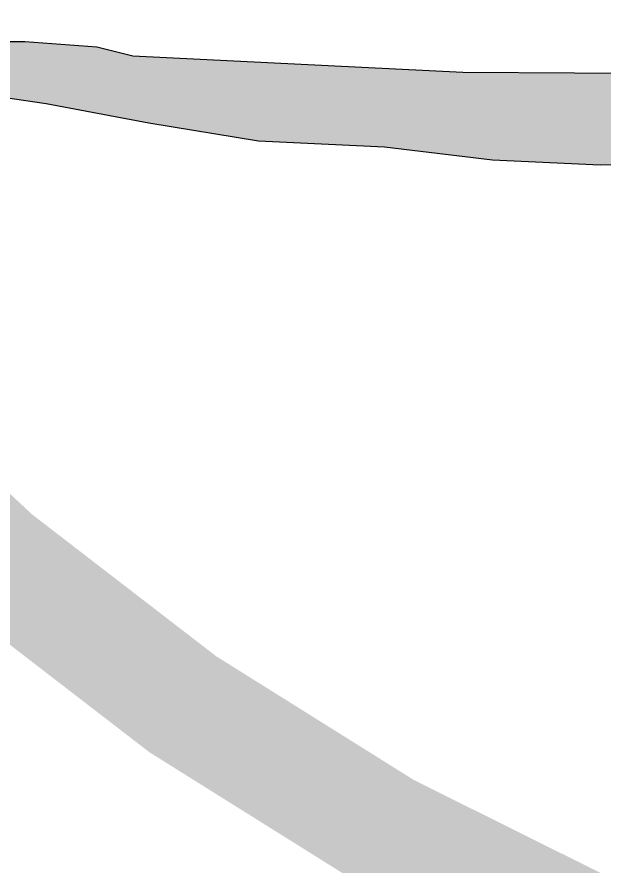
# Model space of a CAD drawing. Extents: x 156 to 1023, y -1310 to 275.
# Drawn here: x 184.985 to 186.717, y 247.141 to 249.646 of the extents above; entities that cross this region are included whole.
import ezdxf

# ---------------------------------------------------------------- set-up
doc = ezdxf.new("R2010")
doc.units = 0
doc.header["$LTSCALE"] = 12
doc.header["$MEASUREMENT"] = 0
doc.layers.add('L18', color=4, linetype='CONTINUOUS')

# ---------------------------------------------------------------- blocks, each defined once
blk = doc.blocks.new('Statelogo_bw')
at = {"layer": 'L18'}
blk.add_hatch(color=256, dxfattribs=at).paths.add_polyline_path([(-528.6763, -51.5447), (-528.9067, -51.4628), (-528.9069, -51.5354), (-528.8006, -51.5919), (-528.7336, -51.6075), (-528.6327, -51.6071), (-528.511, -51.6069), (-528.3936, -51.6184), (-528.2079, -51.6357), (-528.0818, -51.6348), (-527.9398, -51.6073), (-527.7695, -51.6061), (-527.5547, -51.6172), (-527.2174, -51.6663), (-526.9541, -51.7159), (-526.673, -51.7626), (-526.3494, -51.7775), (-526.0728, -51.8113), (-525.7967, -51.8235), (-525.473, -51.8214), (-525.2255, -51.8278), (-524.8389, -51.843), (-524.4806, -51.8516), (-524.0737, -51.8337), (-523.8555, -51.8202), (-523.6531, -51.8202), (-523.4888, -51.8183), (-523.3558, -51.7958), (-522.8204, -51.7949), (-522.6224, -51.8231), (-522.4976, -51.8237), (-522.1871, -51.8219), (-521.9108, -51.8471), (-521.2686, -51.834), (-520.8902, -51.813), (-520.8257, -51.7994), (-520.5954, -51.7751), (-520.3048, -51.7666), (-519.7033, -51.7336), (-519.3758, -51.7258), (-518.8976, -51.655), (-518.5699, -51.6191), (-518.2776, -51.6041), (-517.8859, -51.5572), (-517.7767, -51.5509), (-517.5852, -51.5113), (-517.5022, -51.4826), (-517.5942, -51.4525), (-517.7906, -51.5012), (-517.9987, -51.5133), (-518.2575, -51.5162), (-518.45, -51.5204), (-518.6038, -51.524), (-518.7081, -51.5235), (-518.7834, -51.5117), (-518.8524, -51.5242), (-518.9085, -51.5389), (-519.059, -51.5557), (-519.173, -51.5596), (-519.1928, -51.5599), (-519.2024, -51.5231), (-519.2143, -51.5135), (-519.2337, -51.5146), (-519.3492, -51.5319), (-519.6261, -51.5732), (-519.658, -51.5139), (-519.7674, -51.5159), (-519.8652, -51.544), (-519.9884, -51.5745), (-520.0978, -51.5745), (-520.131, -51.5513), (-520.1862, -51.5447), (-520.2433, -51.5537), (-520.2831, -51.5749), (-520.3736, -51.5458), (-520.4706, -51.5342), (-520.6011, -51.5364), (-520.7604, -51.5631), (-520.9708, -51.5857), (-521.1693, -51.5995), (-521.2927, -51.5883), (-521.635, -51.5468), (-521.7166, -51.546), (-521.758, -51.5567), (-521.8127, -51.5588), (-521.8527, -51.5451), (-522.0784, -51.6355), (-522.166, -51.6419), (-522.2645, -51.6636), (-522.3016, -51.6654), (-522.2687, -51.5888), (-522.6517, -51.6696), (-522.6972, -51.6368), (-522.8878, -51.6704), (-523.0676, -51.6785), (-523.2174, -51.6679), (-523.3773, -51.618), (-523.4864, -51.5816), (-523.7285, -51.5785), (-523.9852, -51.5824), (-524.24, -51.5863), (-524.4497, -51.5901), (-524.4494, -51.6061), (-524.5726, -51.5827), (-524.8122, -51.5785), (-524.803, -51.6061), (-524.8049, -51.6215), (-525.1565, -51.5754), (-525.218, -51.5754), (-525.218, -51.6368), (-525.268, -51.6266), (-525.3391, -51.6021), (-525.3847, -51.594), (-525.5753, -51.5907), (-526.1489, -51.5872), (-526.9954, -51.545), (-527.088, -51.522), (-527.272, -51.5082), (-527.3351, -51.5084), (-527.5825, -51.5294), (-527.6531, -51.5091), (-528.2829, -51.5442)])
at = {"layer": 'L18', "const_width": 0.3}
for points in [[(-531.1029, -51.5711, 91.280282), (-531.2504, -51.2199, 0.010955)], [(-529.1227, -50.3693, 62.120319), (-529.2611, -49.9876, 0.016098)]]:
    blk.add_lwpolyline(points, format="xyb", close=True, dxfattribs=at)
at = {"layer": 'L18'}
for points in [[(-527.5547, -51.6172), (-527.2174, -51.6663), (-526.9541, -51.7159), (-526.673, -51.7626), (-526.3494, -51.7775), (-526.0728, -51.8113), (-525.7967, -51.8235), (-525.473, -51.8214)], [(-525.5753, -51.5907), (-526.1489, -51.5872), (-526.9954, -51.545), (-527.088, -51.522), (-527.272, -51.5082), (-527.3351, -51.5084)]]:
    blk.add_lwpolyline(points, dxfattribs=at)

msp = doc.modelspace()

# ---------------------------------------------------------------- block references
at = {"layer": 'L18', "xscale": 1.150299768307445, "yscale": 1.150299768307441, "zscale": 1.150299768307444}
msp.add_blockref('Statelogo_bw', (791.5292, 308.823), dxfattribs=at)

doc.saveas('drawing.dxf')
